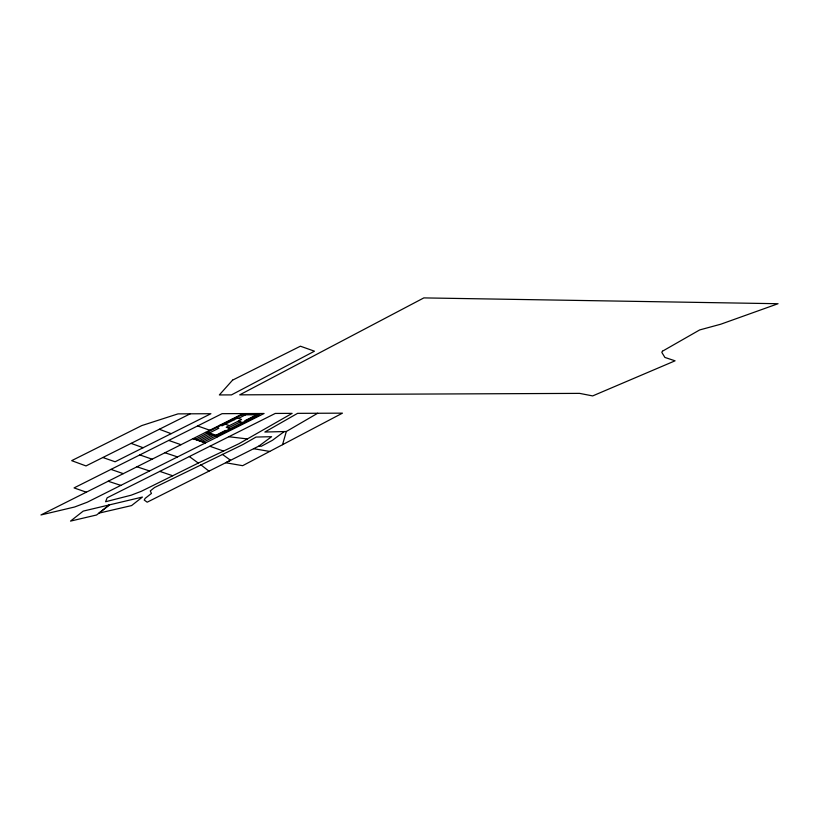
<?xml version="1.0" encoding="UTF-8"?>
<svg xmlns="http://www.w3.org/2000/svg" width="819" height="819" viewBox="0 0 819 819"><rect width="100%" height="100%" fill="white"/><g stroke="black" fill="none" stroke-linecap="round" stroke-linejoin="round"><path stroke-width="1.23" d="M282.535 444.697L286.322 431.5L317.68 413.257M286.322 431.5L264.844 432.033L297.573 413.349L342.444 413.155L242.649 465.683L225.706 462.745L258.937 446.048L271.601 436.691L256.04 437.059L242.967 444.522L154.556 487.5L150.276 490.929L151.443 493.437L145.198 498.341L144.216 500.04L147.185 502.19L230.589 460.288L222.358 454.33M284.265 431.572L272.41 440.325L261.281 446.273L258.937 446.048M86.333 492.188L74.038 487.919L222.062 413.677L264.097 413.493L87.295 502.201L74.56 507.012L40.95 514.956L243.018 413.585M195.27 439.281L207.483 433.149M237.541 418.069L222.133 425.798L220.106 425.081M209.449 432.934L218.898 428.194L216.779 427.446M238.442 418.386L245.546 414.823M197.297 439.998L209.51 433.865M199.324 440.714L211.537 434.592M201.351 441.431L213.564 435.309M228.225 427.958L240.438 421.826M215.94 435.227L225.389 430.487L226.116 430.743M256.726 414.772L244.932 420.69L245.649 420.946M203.388 442.158L215.602 436.025M216.666 435.483L257.965 414.762M190.233 413.81L86.005 465.929L71.673 460.657L141.748 425.593L178.02 413.871L210.903 413.718L115.09 461.773L102.846 457.504M198.311 463.073L141.37 491.277L131.153 495.198L105.59 501.74L107.146 497.798L275.266 413.441L292.127 413.37L239.056 443.673L198.311 463.073L189.343 456.552M228.849 436.732L247.369 438.933M253.655 448.699L269.717 451.433M108.159 481.244L120.813 485.38M136.957 466.789L149.57 470.956M164.947 452.743L177.528 456.92M192.956 438.697L205.487 442.895M159.797 471.375L172.696 475.757M110.985 469.389L123.28 473.658M139.844 454.914L152.119 459.183M168.724 440.427L180.979 444.707M209.859 446.263L223.546 451.064M236.322 417.639L241.595 419.502L226.198 427.231L232.279 429.391M232.32 418.949L234.347 419.666M238.411 421.109L244.492 423.259M225.327 424.191L229.381 425.634M197.614 425.941L209.807 430.241M205.446 432.432L217.629 436.742M193.233 438.554L205.415 442.874M131.091 443.376L143.12 447.717M159.326 429.258L171.12 433.661M200.675 464.649L208.978 471.14M662.458 351.208L661.824 352.395L664.895 357.432L675.061 360.821L592.669 395.915L579.606 393.376L239.711 394.85L423.843 297.901L778.05 303.716L720.771 324.211L699.651 329.944L662.458 351.208M232.576 380.139L219.349 394.942L231.48 394.891L314.476 351.187L300.399 346.202L232.576 380.139M109.275 504.975L96.611 514.987L70.516 521.099L83.21 511.107L142.414 497.061L131.583 505.579L98.925 513.144L109.275 504.975M241.902 414.834L207.33 432.186L217.721 435.862L259.777 414.762L241.902 414.834"/></g></svg>
